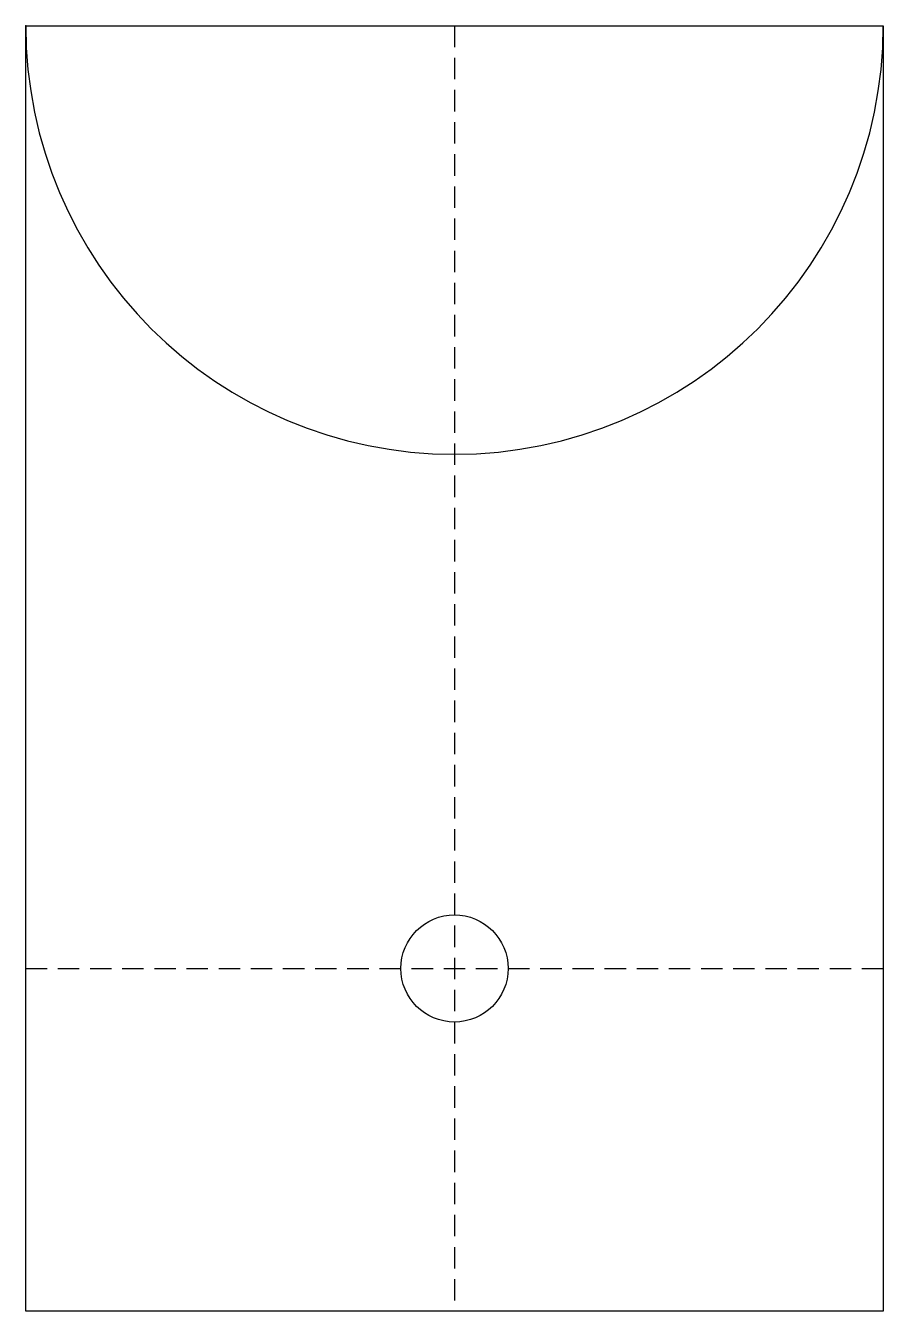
# Model space of a CAD drawing. Header units: millimetres. Extents: x 0 to 20, y -30 to 0.
import ezdxf

# ---------------------------------------------------------------- set-up
doc = ezdxf.new("R2010")
doc.units = ezdxf.units.MM
doc.linetypes.add('DASHED', pattern=[0.75, 0.5, -0.25])
doc.layers.get('0').update_dxf_attribs({"linetype": 'CONTINUOUS'})

msp = doc.modelspace()

# ---------------------------------------------------------------- linework, layer by layer
at = {"linetype": 'DASHED'}
for p, q in [((10, 0), (10, -30)), ((0, -22), (20, -22))]:
    msp.add_line(p, q, dxfattribs=at)
msp.add_lwpolyline([(0, 0), (20, 0), (20, -30), (0, -30)], close=True)
msp.add_circle((10, -22), 1.25)
msp.add_arc((10, 0), 10, -180, 0)
msp.add_point((0, 0))

doc.saveas('drawing.dxf')
